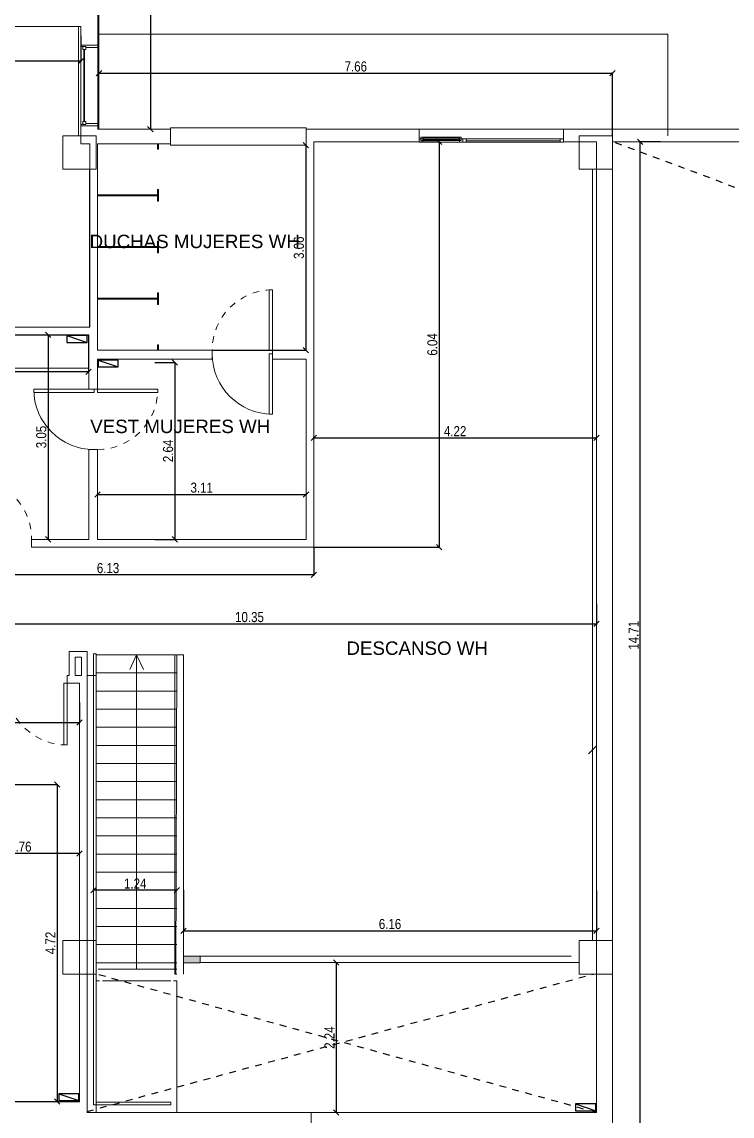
# Model space of a CAD drawing. Header units: millimetres. Extents: x 38 to 139, y 58 to 123.
# Drawn here: x 48.4 to 59, y 93.71 to 110.02 of the extents above; entities that cross this region are included whole.
import ezdxf

# ---------------------------------------------------------------- set-up
doc = ezdxf.new("R2010")
doc.units = ezdxf.units.MM
for name, pattern in [('Dash', [3.5, 2, -1.5]), ('Dash 1_16_', [0.003174, 0.001587, -0.001587]), ('Hidden', [7.14375, 4.7625, -2.38125])]:
    doc.linetypes.add(name, pattern=pattern)
for name, color, linetype, lineweight in [('A-----NPP', 7, 'Continuous', 9), ('A-AREALIM', 7, 'Continuous', 9), ('A-DOORSYM', 7, 'Continuous', 9), ('A-FLORCAM', 7, 'Continuous', 9), ('A-FLORHRM', 7, 'Continuous', 9), ('A-FLOROTM', 7, 'Continuous', 9), ('A-FLORSTM', 7, 'Continuous', 9), ('A-GLAZIDM', 7, 'Continuous', 9), ('A-ROOFOTM', 7, 'Continuous', 9), ('A-WALL', 7, 'Continuous', 9), ('DIMENSION', 1, 'Continuous', 25), ('S-----TEP', 7, 'Continuous', 9), ('S-COLSPRM', 7, 'Continuous', 9)]:
    doc.layers.add(name, color=color, linetype=linetype, lineweight=lineweight)
for name, color, linetype in [('estructura', 7, 'Continuous'), ('Lineas Proyecciones', 7, 'Hidden'), ('Plano Generales interior', 7, 'Continuous'), ('Sectores', 3, 'Continuous')]:
    doc.layers.add(name, color=color, linetype=linetype)
doc.styles.add('ARIALNARROW', font='ARIALN.TTF')
doc.styles.add('MtXpl_Arial_Unicode_', font='ARIALUNI.ttf')
doc.dimstyles.new('C', dxfattribs={"dimscale": 1.5, "dimtxt": 0.15, "dimasz": 0.08, "dimexe": 0.01, "dimexo": 0, "dimgap": 0.025, "dimtad": 1, "dimzin": 0, "dimdsep": 46, "dimtxsty": 'ARIALNARROW', "dimblk": 'OBLIQUE', "dimcen": 0, "dimclrd": 256, "dimclre": 256, "dimclrt": 256, "dimadec": 0, "dimazin": 0, "dimtfac": 1.666667, "dimtofl": 0, "dimtmove": 0, "dimatfit": 0, "dimldrblk": 'OBLIQUE', "dimfxl": 0.1, "dimtolj": 1, "dimtzin": 0, "dimarcsym": 0})

# ---------------------------------------------------------------- blocks, each defined once
blk = doc.blocks.new('_Oblique')
at = {"layer": 'estructura', "color": 0, "lineweight": -2}
blk.add_line((-0.5, -0.5), (0.5, 0.5), dxfattribs=at)
blk = doc.blocks.new('*D15')
at = {"layer": 'Defpoints', "color": 0}
for p in [(47.498232, 97.621452), (47.498232, 97.621452), (49.260737, 97.621452)]:
    blk.add_point(p, dxfattribs=at)
at = {"layer": 'DIMENSION', "lineweight": -2}
for p, q in [((47.498232, 97.621452), (47.498232, 97.611452)), ((49.260737, 97.621452), (47.498232, 97.621452)), ((49.260737, 97.621452), (49.260737, 97.611452))]:
    blk.add_line(p, q, dxfattribs=at)
at = {"layer": 'DIMENSION', "lineweight": -2, "xscale": 0.08, "yscale": 0.08, "zscale": 0.08, "rotation": 180}
blk.add_blockref('_Oblique', (47.498232, 97.621452), dxfattribs=at)
at = {"layer": 'DIMENSION', "lineweight": -2, "xscale": 0.08, "yscale": 0.08, "zscale": 0.08}
blk.add_blockref('_Oblique', (49.260737, 97.621452), dxfattribs=at)
at = {"layer": 'DIMENSION', "insert": (48.379484, 97.723029), "char_height": 0.15, "attachment_point": 5, "style": 'ARIALNARROW'}
blk.add_mtext('\\A1;1.76', dxfattribs=at)
blk = doc.blocks.new('*D21')
at = {"layer": 'Defpoints', "color": 0}
for p in [(48.023232, 98.650309), (48.629484, 93.926209), (48.929484, 93.926209)]:
    blk.add_point(p, dxfattribs=at)
at = {"layer": 'DIMENSION', "lineweight": -2}
for p, q in [((48.023232, 98.650309), (48.939484, 98.650309)), ((48.929484, 98.650309), (48.929484, 93.926209)), ((48.629484, 93.926209), (48.939484, 93.926209))]:
    blk.add_line(p, q, dxfattribs=at)
at = {"layer": 'DIMENSION', "lineweight": -2, "xscale": 0.08, "yscale": 0.08, "zscale": 0.08}
for p, rotation in [((48.929484, 98.650309), 90), ((48.929484, 93.926209), 270)]:
    blk.add_blockref('_Oblique', p, dxfattribs=dict(at, rotation=rotation))
at = {"layer": 'DIMENSION', "insert": (48.829184, 96.288259), "char_height": 0.15, "attachment_point": 5, "rotation": 90, "style": 'ARIALNARROW'}
blk.add_mtext('\\A1;4.72', dxfattribs=at)
blk = doc.blocks.new('*D22')
at = {"layer": 'Defpoints', "color": 0}
for p in [(44.223232, 99.972209), (49.260737, 99.875025), (49.260737, 99.575025)]:
    blk.add_point(p, dxfattribs=at)
at = {"layer": 'DIMENSION', "lineweight": -2}
for p, q in [((44.223232, 99.972209), (44.223232, 99.565025)), ((49.260737, 99.875025), (49.260737, 99.565025)), ((44.223232, 99.575025), (49.260737, 99.575025))]:
    blk.add_line(p, q, dxfattribs=at)
at = {"layer": 'DIMENSION', "lineweight": -2, "xscale": 0.08, "yscale": 0.08, "zscale": 0.08, "rotation": 180}
blk.add_blockref('_Oblique', (44.223232, 99.575025), dxfattribs=at)
at = {"layer": 'DIMENSION', "lineweight": -2, "xscale": 0.08, "yscale": 0.08, "zscale": 0.08}
blk.add_blockref('_Oblique', (49.260737, 99.575025), dxfattribs=at)
at = {"layer": 'DIMENSION', "insert": (46.741984, 99.676602), "char_height": 0.15, "attachment_point": 5, "style": 'ARIALNARROW'}
blk.add_mtext('\\A1;5.04', dxfattribs=at)
blk = doc.blocks.new('*D24')
at = {"layer": 'Defpoints', "color": 0}
for p in [(46.621294, 101.775459), (56.973382, 101.34494), (56.973382, 101.04494)]:
    blk.add_point(p, dxfattribs=at)
at = {"layer": 'DIMENSION', "lineweight": -2}
for p, q in [((46.621294, 101.775459), (46.621294, 101.03494)), ((56.973382, 101.34494), (56.973382, 101.03494)), ((46.621294, 101.04494), (56.973382, 101.04494))]:
    blk.add_line(p, q, dxfattribs=at)
at = {"layer": 'DIMENSION', "lineweight": -2, "xscale": 0.08, "yscale": 0.08, "zscale": 0.08, "rotation": 180}
blk.add_blockref('_Oblique', (46.621294, 101.04494), dxfattribs=at)
at = {"layer": 'DIMENSION', "lineweight": -2, "xscale": 0.08, "yscale": 0.08, "zscale": 0.08}
blk.add_blockref('_Oblique', (56.973382, 101.04494), dxfattribs=at)
at = {"layer": 'DIMENSION', "insert": (51.797338, 101.146517), "char_height": 0.15, "attachment_point": 5, "style": 'ARIALNARROW'}
blk.add_mtext('\\A1;10.35', dxfattribs=at)
blk = doc.blocks.new('*D25')
at = {"layer": 'Defpoints', "color": 0}
for p in [(52.755732, 102.191209), (46.621294, 101.775459), (46.621294, 101.775459)]:
    blk.add_point(p, dxfattribs=at)
at = {"layer": 'DIMENSION', "lineweight": -2}
for p, q in [((52.755732, 102.191209), (52.755732, 101.765459)), ((46.621294, 101.775459), (46.621294, 101.765459)), ((52.755732, 101.775459), (46.621294, 101.775459))]:
    blk.add_line(p, q, dxfattribs=at)
at = {"layer": 'DIMENSION', "lineweight": -2, "xscale": 0.08, "yscale": 0.08, "zscale": 0.08, "rotation": 180}
blk.add_blockref('_Oblique', (46.621294, 101.775459), dxfattribs=at)
at = {"layer": 'DIMENSION', "lineweight": -2, "xscale": 0.08, "yscale": 0.08, "zscale": 0.08}
blk.add_blockref('_Oblique', (52.755732, 101.775459), dxfattribs=at)
at = {"layer": 'DIMENSION', "insert": (49.688513, 101.877036), "char_height": 0.15, "attachment_point": 5, "style": 'ARIALNARROW'}
blk.add_mtext('\\A1;6.13', dxfattribs=at)
blk = doc.blocks.new('*D26')
at = {"layer": 'Defpoints', "color": 0}
for p in [(54.327263, 108.233709), (52.755732, 102.191209), (54.627263, 102.191209)]:
    blk.add_point(p, dxfattribs=at)
at = {"layer": 'DIMENSION', "lineweight": -2}
for p, q in [((54.327263, 108.233709), (54.637263, 108.233709)), ((54.627263, 108.233709), (54.627263, 102.191209)), ((52.755732, 102.191209), (54.637263, 102.191209))]:
    blk.add_line(p, q, dxfattribs=at)
at = {"layer": 'DIMENSION', "lineweight": -2, "xscale": 0.08, "yscale": 0.08, "zscale": 0.08}
for p, rotation in [((54.627263, 108.233709), 90), ((54.627263, 102.191209), 270)]:
    blk.add_blockref('_Oblique', p, dxfattribs=dict(at, rotation=rotation))
at = {"layer": 'DIMENSION', "insert": (54.525687, 105.212459), "char_height": 0.15, "attachment_point": 5, "rotation": 90, "style": 'ARIALNARROW'}
blk.add_mtext('\\A1;6.04', dxfattribs=at)
blk = doc.blocks.new('*D27')
at = {"layer": 'Defpoints', "color": 0}
for p in [(57.626211, 108.232328), (57.926211, 108.232328), (57.213382, 93.518709)]:
    blk.add_point(p, dxfattribs=at)
at = {"layer": 'DIMENSION', "lineweight": -2}
for p, q in [((57.926211, 108.232328), (57.616211, 108.232328)), ((57.626211, 93.518709), (57.626211, 108.232328)), ((57.213382, 93.518709), (57.636211, 93.518709))]:
    blk.add_line(p, q, dxfattribs=at)
at = {"layer": 'DIMENSION', "lineweight": -2, "xscale": 0.08, "yscale": 0.08, "zscale": 0.08}
for p, rotation in [((57.626211, 108.232328), 90), ((57.626211, 93.518709), 270)]:
    blk.add_blockref('_Oblique', p, dxfattribs=dict(at, rotation=rotation))
at = {"layer": 'DIMENSION', "insert": (57.525911, 100.875518), "char_height": 0.15, "attachment_point": 5, "rotation": 90, "style": 'ARIALNARROW'}
blk.add_mtext('\\A1;14.71', dxfattribs=at)
blk = doc.blocks.new('*D28')
at = {"layer": 'Defpoints', "color": 0}
for p in [(53.091541, 95.995), (53.091541, 93.758709), (53.091541, 93.758709)]:
    blk.add_point(p, dxfattribs=at)
at = {"layer": 'DIMENSION', "lineweight": -2}
for p, q in [((53.091541, 95.995), (53.101541, 95.995)), ((53.091541, 95.995), (53.091541, 93.758709)), ((53.091541, 93.758709), (53.101541, 93.758709))]:
    blk.add_line(p, q, dxfattribs=at)
at = {"layer": 'DIMENSION', "lineweight": -2, "xscale": 0.08, "yscale": 0.08, "zscale": 0.08}
for p, rotation in [((53.091541, 95.995), 90), ((53.091541, 93.758709), 270)]:
    blk.add_blockref('_Oblique', p, dxfattribs=dict(at, rotation=rotation))
at = {"layer": 'DIMENSION', "insert": (52.991241, 94.876854), "char_height": 0.15, "attachment_point": 5, "rotation": 90, "style": 'ARIALNARROW'}
blk.add_mtext('\\A1;2.24', dxfattribs=at)
blk = doc.blocks.new('*D29')
at = {"layer": 'Defpoints', "color": 0}
for p in [(50.813287, 97.073709), (56.973382, 97.067823), (56.973382, 96.467823)]:
    blk.add_point(p, dxfattribs=at)
at = {"layer": 'DIMENSION', "lineweight": -2}
for p, q in [((50.813287, 97.073709), (50.813287, 96.457823)), ((56.973382, 97.067823), (56.973382, 96.457823)), ((50.813287, 96.467823), (56.973382, 96.467823))]:
    blk.add_line(p, q, dxfattribs=at)
at = {"layer": 'DIMENSION', "lineweight": -2, "xscale": 0.08, "yscale": 0.08, "zscale": 0.08, "rotation": 180}
blk.add_blockref('_Oblique', (50.813287, 96.467823), dxfattribs=at)
at = {"layer": 'DIMENSION', "lineweight": -2, "xscale": 0.08, "yscale": 0.08, "zscale": 0.08}
blk.add_blockref('_Oblique', (56.973382, 96.467823), dxfattribs=at)
at = {"layer": 'DIMENSION', "insert": (53.893334, 96.569399), "char_height": 0.15, "attachment_point": 5, "style": 'ARIALNARROW'}
blk.add_mtext('\\A1;6.16', dxfattribs=at)
blk = doc.blocks.new('*D30')
at = {"layer": 'Defpoints', "color": 0}
for p in [(49.473287, 97.073709), (49.473287, 97.073709), (50.713287, 97.073709)]:
    blk.add_point(p, dxfattribs=at)
at = {"layer": 'DIMENSION', "lineweight": -2}
for p, q in [((49.473287, 97.073709), (49.473287, 97.083709)), ((50.713287, 97.073709), (50.713287, 97.083709)), ((50.713287, 97.073709), (49.473287, 97.073709))]:
    blk.add_line(p, q, dxfattribs=at)
at = {"layer": 'DIMENSION', "lineweight": -2, "xscale": 0.08, "yscale": 0.08, "zscale": 0.08, "rotation": 180}
blk.add_blockref('_Oblique', (49.473287, 97.073709), dxfattribs=at)
at = {"layer": 'DIMENSION', "lineweight": -2, "xscale": 0.08, "yscale": 0.08, "zscale": 0.08}
blk.add_blockref('_Oblique', (50.713287, 97.073709), dxfattribs=at)
at = {"layer": 'DIMENSION', "insert": (50.093287, 97.174009), "char_height": 0.15, "attachment_point": 5, "style": 'ARIALNARROW'}
blk.add_mtext('\\A1;1.24', dxfattribs=at)
blk = doc.blocks.new('*D31')
at = {"layer": 'Defpoints', "color": 0}
for p in [(52.755732, 103.818984), (56.973382, 103.818984), (56.973382, 103.818984)]:
    blk.add_point(p, dxfattribs=at)
at = {"layer": 'DIMENSION', "lineweight": -2}
for p, q in [((52.755732, 103.818984), (52.755732, 103.828984)), ((52.755732, 103.818984), (56.973382, 103.818984)), ((56.973382, 103.818984), (56.973382, 103.828984))]:
    blk.add_line(p, q, dxfattribs=at)
at = {"layer": 'DIMENSION', "lineweight": -2, "xscale": 0.08, "yscale": 0.08, "zscale": 0.08, "rotation": 180}
blk.add_blockref('_Oblique', (52.755732, 103.818984), dxfattribs=at)
at = {"layer": 'DIMENSION', "lineweight": -2, "xscale": 0.08, "yscale": 0.08, "zscale": 0.08}
blk.add_blockref('_Oblique', (56.973382, 103.818984), dxfattribs=at)
at = {"layer": 'DIMENSION', "insert": (54.864557, 103.919284), "char_height": 0.15, "attachment_point": 5, "style": 'ARIALNARROW'}
blk.add_mtext('\\A1;4.22', dxfattribs=at)
blk = doc.blocks.new('*D32')
at = {"layer": 'Defpoints', "color": 0}
for p in [(49.530787, 102.974477), (52.640732, 102.974477), (52.640732, 102.974477)]:
    blk.add_point(p, dxfattribs=at)
at = {"layer": 'DIMENSION', "lineweight": -2}
for p, q in [((49.530787, 102.974477), (49.530787, 102.984477)), ((49.530787, 102.974477), (52.640732, 102.974477)), ((52.640732, 102.974477), (52.640732, 102.984477))]:
    blk.add_line(p, q, dxfattribs=at)
at = {"layer": 'DIMENSION', "lineweight": -2, "xscale": 0.08, "yscale": 0.08, "zscale": 0.08, "rotation": 180}
blk.add_blockref('_Oblique', (49.530787, 102.974477), dxfattribs=at)
at = {"layer": 'DIMENSION', "lineweight": -2, "xscale": 0.08, "yscale": 0.08, "zscale": 0.08}
blk.add_blockref('_Oblique', (52.640732, 102.974477), dxfattribs=at)
at = {"layer": 'DIMENSION', "insert": (51.085759, 103.076054), "char_height": 0.15, "attachment_point": 5, "style": 'ARIALNARROW'}
blk.add_mtext('\\A1;3.11', dxfattribs=at)
blk = doc.blocks.new('*D33')
at = {"layer": 'Defpoints', "color": 0}
for p in [(50.385759, 104.942329), (50.385759, 102.306209), (50.685759, 102.306209)]:
    blk.add_point(p, dxfattribs=at)
at = {"layer": 'DIMENSION', "lineweight": -2}
for p, q in [((50.385759, 104.942329), (50.695759, 104.942329)), ((50.685759, 104.942329), (50.685759, 102.306209)), ((50.385759, 102.306209), (50.695759, 102.306209))]:
    blk.add_line(p, q, dxfattribs=at)
at = {"layer": 'DIMENSION', "lineweight": -2, "xscale": 0.08, "yscale": 0.08, "zscale": 0.08}
for p, rotation in [((50.685759, 104.942329), 90), ((50.685759, 102.306209), 270)]:
    blk.add_blockref('_Oblique', p, dxfattribs=dict(at, rotation=rotation))
at = {"layer": 'DIMENSION', "insert": (50.584183, 103.624269), "char_height": 0.15, "attachment_point": 5, "rotation": 90, "style": 'ARIALNARROW'}
blk.add_mtext('\\A1;2.64', dxfattribs=at)
blk = doc.blocks.new('*D34')
at = {"layer": 'Defpoints', "color": 0}
for p in [(42.750894, 105.104703), (49.395787, 105.104703), (42.750894, 104.804703)]:
    blk.add_point(p, dxfattribs=at)
at = {"layer": 'DIMENSION', "lineweight": -2}
for p, q in [((42.750894, 105.104703), (42.750894, 104.794703)), ((49.395787, 105.104703), (49.395787, 104.794703)), ((49.395787, 104.804703), (42.750894, 104.804703))]:
    blk.add_line(p, q, dxfattribs=at)
at = {"layer": 'DIMENSION', "lineweight": -2, "xscale": 0.08, "yscale": 0.08, "zscale": 0.08, "rotation": 180}
blk.add_blockref('_Oblique', (42.750894, 104.804703), dxfattribs=at)
at = {"layer": 'DIMENSION', "lineweight": -2, "xscale": 0.08, "yscale": 0.08, "zscale": 0.08}
blk.add_blockref('_Oblique', (49.395787, 104.804703), dxfattribs=at)
at = {"layer": 'DIMENSION', "insert": (46.07334, 104.906279), "char_height": 0.15, "attachment_point": 5, "style": 'ARIALNARROW'}
blk.add_mtext('\\A1;6.64', dxfattribs=at)
blk = doc.blocks.new('*D35')
at = {"layer": 'Defpoints', "color": 0}
for p in [(48.794699, 105.357203), (48.794699, 102.306209), (48.794699, 102.306209)]:
    blk.add_point(p, dxfattribs=at)
at = {"layer": 'DIMENSION', "lineweight": -2}
for p, q in [((48.794699, 105.357203), (48.804699, 105.357203)), ((48.794699, 105.357203), (48.794699, 102.306209)), ((48.794699, 102.306209), (48.804699, 102.306209))]:
    blk.add_line(p, q, dxfattribs=at)
at = {"layer": 'DIMENSION', "lineweight": -2, "xscale": 0.08, "yscale": 0.08, "zscale": 0.08}
for p, rotation in [((48.794699, 105.357203), 90), ((48.794699, 102.306209), 270)]:
    blk.add_blockref('_Oblique', p, dxfattribs=dict(at, rotation=rotation))
at = {"layer": 'DIMENSION', "insert": (48.693122, 103.831706), "char_height": 0.15, "attachment_point": 5, "rotation": 90, "style": 'ARIALNARROW'}
blk.add_mtext('\\A1;3.05', dxfattribs=at)
blk = doc.blocks.new('*D36')
at = {"layer": 'Defpoints', "color": 0}
for p in [(52.636692, 108.183709), (51.237312, 105.124703), (52.636692, 105.124703)]:
    blk.add_point(p, dxfattribs=at)
at = {"layer": 'DIMENSION', "lineweight": -2}
for p, q in [((52.636692, 108.183709), (52.626692, 108.183709)), ((52.636692, 108.183709), (52.636692, 105.124703)), ((51.237312, 105.124703), (52.646692, 105.124703))]:
    blk.add_line(p, q, dxfattribs=at)
at = {"layer": 'DIMENSION', "lineweight": -2, "xscale": 0.08, "yscale": 0.08, "zscale": 0.08}
for p, rotation in [((52.636692, 108.183709), 90), ((52.636692, 105.124703), 270)]:
    blk.add_blockref('_Oblique', p, dxfattribs=dict(at, rotation=rotation))
at = {"layer": 'DIMENSION', "insert": (52.535115, 106.654206), "char_height": 0.15, "attachment_point": 5, "rotation": 90, "style": 'ARIALNARROW'}
blk.add_mtext('\\A1;3.06', dxfattribs=at)
blk = doc.blocks.new('*D40')
at = {"layer": 'Defpoints', "color": 0}
for p in [(49.283287, 109.81265), (39.788379, 109.73765), (39.788379, 109.43765)]:
    blk.add_point(p, dxfattribs=at)
at = {"layer": 'DIMENSION', "lineweight": -2}
for p, q in [((49.283287, 109.81265), (49.283287, 109.42765)), ((39.788379, 109.73765), (39.788379, 109.42765)), ((49.283287, 109.43765), (39.788379, 109.43765))]:
    blk.add_line(p, q, dxfattribs=at)
at = {"layer": 'DIMENSION', "lineweight": -2, "xscale": 0.08, "yscale": 0.08, "zscale": 0.08, "rotation": 180}
blk.add_blockref('_Oblique', (39.788379, 109.43765), dxfattribs=at)
at = {"layer": 'DIMENSION', "lineweight": -2, "xscale": 0.08, "yscale": 0.08, "zscale": 0.08}
blk.add_blockref('_Oblique', (49.283287, 109.43765), dxfattribs=at)
at = {"layer": 'DIMENSION', "insert": (44.535833, 109.539226), "char_height": 0.15, "attachment_point": 5, "style": 'ARIALNARROW'}
blk.add_mtext('\\A1;9.49', dxfattribs=at)
blk = doc.blocks.new('*D51')
at = {"layer": 'Defpoints', "color": 0}
for p in [(49.660292, 122.868709), (50.319009, 108.423709), (50.319009, 108.423709)]:
    blk.add_point(p, dxfattribs=at)
at = {"layer": 'DIMENSION', "lineweight": -2}
for p, q in [((49.660292, 122.868709), (50.329009, 122.868709)), ((50.319009, 122.868709), (50.319009, 108.423709)), ((50.319009, 108.423709), (50.329009, 108.423709))]:
    blk.add_line(p, q, dxfattribs=at)
at = {"layer": 'DIMENSION', "lineweight": -2, "xscale": 0.08, "yscale": 0.08, "zscale": 0.08}
for p, rotation in [((50.319009, 122.868709), 90), ((50.319009, 108.423709), 270)]:
    blk.add_blockref('_Oblique', p, dxfattribs=dict(at, rotation=rotation))
at = {"layer": 'DIMENSION', "insert": (50.218709, 115.646209), "char_height": 0.15, "attachment_point": 5, "rotation": 90, "style": 'ARIALNARROW'}
blk.add_mtext('\\A1;14.44', dxfattribs=at)
blk = doc.blocks.new('*D52')
at = {"layer": 'Defpoints', "color": 0}
for p in [(49.553287, 109.254738), (57.213382, 109.254738), (57.213382, 108.323709)]:
    blk.add_point(p, dxfattribs=at)
at = {"layer": 'DIMENSION', "lineweight": -2}
for p, q in [((49.553287, 109.254738), (49.553287, 109.244738)), ((49.553287, 109.254738), (57.213382, 109.254738)), ((57.213382, 108.323709), (57.213382, 109.264738))]:
    blk.add_line(p, q, dxfattribs=at)
at = {"layer": 'DIMENSION', "lineweight": -2, "xscale": 0.08, "yscale": 0.08, "zscale": 0.08, "rotation": 180}
blk.add_blockref('_Oblique', (49.553287, 109.254738), dxfattribs=at)
at = {"layer": 'DIMENSION', "lineweight": -2, "xscale": 0.08, "yscale": 0.08, "zscale": 0.08}
blk.add_blockref('_Oblique', (57.213382, 109.254738), dxfattribs=at)
at = {"layer": 'DIMENSION', "insert": (53.383334, 109.356314), "char_height": 0.15, "attachment_point": 5, "style": 'ARIALNARROW'}
blk.add_mtext('\\A1;7.66', dxfattribs=at)

msp = doc.modelspace()

# ---------------------------------------------------------------- hatches: boundary and pattern name
msp.add_hatch(color=252).paths.add_polyline_path([(51.063287, 96.067391), (51.063287, 96.092391), (50.813287, 96.092391), (50.813287, 95.992391), (51.063287, 95.992391)])

# ---------------------------------------------------------------- linework, layer by layer
at = {"layer": 'A-----NPP', "color": 252, "linetype": 'Continuous'}
msp.add_line((58.038482, 109.838709), (49.538482, 109.838709), dxfattribs=at)
at = {"layer": 'A-----NPP', "color": 252, "linetype": 'Hidden'}
msp.add_line((58.038482, 108.323709), (58.038482, 109.838709), dxfattribs=at)
at = {"layer": 'A-----NPP', "color": 252}
for q in [(50.011859, 100.366195), (50.113287, 95.898709), (50.214715, 100.366195)]:
    msp.add_line((50.113287, 100.583709), q, dxfattribs=at)
at = {"layer": 'A-AREALIM', "color": 252}
msp.add_line((50.713287, 95.898709), (49.538794, 95.898709), dxfattribs=at)
at = {"layer": 'A-DOORSYM', "color": 252}
for p, q in [((52.089732, 105.124703), (52.089732, 106.024703)), ((52.140732, 106.024703), (52.089732, 106.024703)), ((52.140732, 105.124703), (52.140732, 106.024703)), ((52.140732, 105.124703), (52.089732, 105.124703)), ((49.530787, 104.544703), (50.430787, 104.544703)), ((49.530787, 104.544703), (49.530787, 104.493703)), ((49.530787, 104.493703), (50.430787, 104.493703)), ((50.430787, 104.544703), (50.430787, 104.493703)), ((49.030732, 100.159709), (49.030732, 99.239709)), ((49.080732, 100.159709), (49.030732, 100.159709)), ((49.080732, 99.239709), (49.080732, 100.159709)), ((49.030732, 99.239709), (49.080732, 99.239709))]:
    msp.add_line(p, q, dxfattribs=at)
at = {"layer": 'A-DOORSYM', "color": 252, "linetype": 'Dash'}
for p, q in [((52.089732, 105.073703), (52.089732, 104.173703)), ((52.140732, 105.073703), (52.089732, 105.073703)), ((52.140732, 105.073703), (52.140732, 104.173703)), ((48.579787, 104.544703), (48.579787, 104.493703)), ((49.479787, 104.544703), (48.579787, 104.544703)), ((49.479787, 104.493703), (48.579787, 104.493703)), ((49.479787, 104.544703), (49.479787, 104.493703)), ((52.140732, 104.173703), (52.089732, 104.173703))]:
    msp.add_line(p, q, dxfattribs=at)
at = {"layer": 'A-DOORSYM', "color": 252, "linetype": 'Dash 1_16_'}
for centre, radius, start, end in [((52.140732, 105.124703), 0.9, 90, 180), ((49.530787, 104.544703), 0.9, 270, 0), ((47.627494, 102.306209), 0.921358, 356.889159, 86.889159), ((49.080732, 100.159709), 0.921358, 176.889159, 266.889159)]:
    msp.add_arc(centre, radius, start, end, dxfattribs=at)
at = {"layer": 'A-DOORSYM', "color": 252, "linetype": 'Dash'}
for centre in [(52.140732, 105.073703), (49.479787, 104.544703)]:
    msp.add_arc(centre, 0.9, 180, 270, dxfattribs=at)
at = {"layer": 'A-FLORCAM', "color": 252}
for p, q in [((49.395787, 105.352203), (42.750894, 105.352203)), ((42.750894, 105.352203), (49.395787, 105.352203)), ((49.395787, 104.857203), (49.395787, 105.352203)), ((49.395787, 105.352203), (49.395787, 104.857203)), ((42.745894, 104.857203), (49.400787, 104.857203)), ((49.395787, 104.857203), (49.400787, 104.857203))]:
    msp.add_line(p, q, dxfattribs=at)
at = {"layer": 'A-FLORHRM', "color": 252}
for p, q in [((49.473287, 100.599055), (49.513287, 100.599055)), ((49.473287, 95.469055), (49.473287, 100.599055)), ((49.513287, 95.469055), (49.513287, 100.599055)), ((50.683287, 95.823709), (50.683287, 100.583709)), ((50.713287, 95.823709), (50.683287, 95.823709)), ((49.473287, 93.873916), (49.473287, 95.469055)), ((49.513287, 93.913916), (49.513287, 95.469055)), ((50.623287, 93.873916), (49.473287, 93.873916)), ((50.623287, 93.913916), (49.513287, 93.913916)), ((50.623287, 93.913916), (50.623287, 93.873916))]:
    msp.add_line(p, q, dxfattribs=at)
at = {"layer": 'A-FLOROTM', "color": 252}
for p, q in [((49.248287, 108.323709), (49.248287, 109.95159)), ((49.413287, 107.823709), (49.413287, 105.472203)), ((49.513287, 100.274709), (49.513287, 100.583709)), ((49.513287, 100.583709), (49.563287, 100.583709)), ((49.513287, 100.583709), (50.683287, 100.583709)), ((50.663287, 100.583709), (50.713287, 100.583709)), ((49.375737, 100.274709), (49.513287, 100.274709)), ((47.998232, 93.926209), (49.260737, 93.926209))]:
    msp.add_line(p, q, dxfattribs=at)
at = {"layer": 'A-FLORSTM', "color": 252}
for p, q in [((50.683287, 100.583709), (49.513287, 100.583709)), ((49.563287, 100.583709), (49.513287, 100.583709)), ((49.513287, 100.313709), (49.513287, 100.583709)), ((50.713287, 100.583709), (50.663287, 100.583709)), ((50.683287, 100.313709), (49.513287, 100.313709)), ((49.563287, 100.313709), (49.513287, 100.313709)), ((49.513287, 96.323709), (49.513287, 100.274709)), ((50.713287, 100.313709), (50.663287, 100.313709)), ((50.683287, 100.043709), (49.513287, 100.043709)), ((49.563287, 100.043709), (49.513287, 100.043709)), ((50.713287, 100.043709), (50.663287, 100.043709)), ((50.683287, 99.773709), (49.513287, 99.773709)), ((49.563287, 99.773709), (49.513287, 99.773709)), ((50.713287, 99.773709), (50.663287, 99.773709)), ((50.683287, 99.503709), (49.513287, 99.503709)), ((49.563287, 99.503709), (49.513287, 99.503709)), ((50.713287, 99.503709), (50.663287, 99.503709)), ((50.683287, 99.233709), (49.513287, 99.233709)), ((49.563287, 99.233709), (49.513287, 99.233709)), ((50.713287, 99.233709), (50.663287, 99.233709)), ((50.683287, 98.963709), (49.513287, 98.963709)), ((49.563287, 98.963709), (49.513287, 98.963709)), ((50.713287, 98.963709), (50.663287, 98.963709)), ((50.683287, 98.693709), (49.513287, 98.693709)), ((49.563287, 98.693709), (49.513287, 98.693709)), ((50.713287, 98.693709), (50.663287, 98.693709)), ((50.683287, 98.423709), (49.513287, 98.423709)), ((49.563287, 98.423709), (49.513287, 98.423709)), ((50.713287, 98.423709), (50.663287, 98.423709)), ((50.683287, 98.153709), (49.513287, 98.153709)), ((49.563287, 98.153709), (49.513287, 98.153709)), ((50.713287, 98.153709), (50.663287, 98.153709)), ((50.683287, 97.883709), (49.513287, 97.883709)), ((49.563287, 97.883709), (49.513287, 97.883709)), ((50.713287, 97.883709), (50.663287, 97.883709)), ((50.683287, 97.613709), (49.513287, 97.613709)), ((49.563287, 97.613709), (49.513287, 97.613709)), ((50.713287, 97.613709), (50.663287, 97.613709)), ((50.683287, 97.343709), (49.513287, 97.343709)), ((49.563287, 97.343709), (49.513287, 97.343709)), ((50.713287, 97.343709), (50.663287, 97.343709)), ((50.683287, 97.073709), (49.513287, 97.073709)), ((49.563287, 97.073709), (49.513287, 97.073709)), ((50.713287, 97.073709), (50.663287, 97.073709)), ((50.683287, 96.803709), (49.513287, 96.803709)), ((49.563287, 96.803709), (49.513287, 96.803709)), ((50.713287, 96.803709), (50.663287, 96.803709)), ((50.683287, 96.533709), (49.513287, 96.533709)), ((49.563287, 96.533709), (49.513287, 96.533709)), ((50.713287, 96.533709), (50.663287, 96.533709)), ((50.683287, 96.263709), (49.513287, 96.263709)), ((49.563287, 96.263709), (49.513287, 96.263709)), ((50.713287, 96.263709), (50.663287, 96.263709)), ((50.683287, 95.993709), (49.513287, 95.993709)), ((49.563287, 95.993709), (49.513287, 95.993709)), ((50.713287, 95.993709), (50.663287, 95.993709)), ((49.513287, 95.453709), (49.513287, 95.823709)), ((49.563287, 95.723709), (49.513287, 95.723709)), ((50.623287, 95.723709), (49.603287, 95.723709)), ((50.713287, 95.723709), (50.663287, 95.723709)), ((50.713287, 93.89857), (50.713287, 95.723709)), ((49.513287, 93.758709), (49.513287, 95.453709)), ((50.713287, 93.758709), (50.713287, 93.89857))]:
    msp.add_line(p, q, dxfattribs=at)
at = {"layer": 'A-GLAZIDM', "color": 252}
for p, q in [((49.283287, 109.672587), (49.283287, 109.654709)), ((49.283287, 109.654709), (49.357287, 109.654709)), ((49.313287, 109.654709), (49.313287, 109.610709)), ((49.357287, 109.610709), (49.357287, 109.654709)), ((49.357287, 109.641709), (49.538287, 109.641709)), ((49.538287, 109.673709), (49.538287, 109.641709)), ((49.313287, 109.610709), (49.357287, 109.610709)), ((49.335287, 108.536709), (49.335287, 109.610709)), ((49.313287, 108.536709), (49.357287, 108.536709)), ((49.313287, 108.492709), (49.313287, 108.536709)), ((49.357287, 108.492709), (49.357287, 108.536709)), ((49.357287, 108.505709), (49.538287, 108.505709)), ((49.538287, 108.473709), (49.538287, 108.505709)), ((49.283287, 108.492709), (49.357287, 108.492709)), ((49.283287, 108.473709), (49.283287, 108.492709)), ((50.620732, 108.443709), (52.640732, 108.443709)), ((50.620732, 108.183709), (50.620732, 108.443709)), ((52.640732, 108.443709), (52.640732, 108.183709)), ((52.640732, 108.183709), (50.620732, 108.183709)), ((54.930412, 108.228709), (54.380412, 108.228709)), ((54.385412, 108.303709), (54.925412, 108.303709)), ((54.925412, 108.253709), (54.385412, 108.253709)), ((55.030412, 108.278709), (56.430412, 108.278709))]:
    msp.add_line(p, q, dxfattribs=at)
at = {"layer": 'A-GLAZIDM', "color": 252, "linetype": 'Dash'}
for p, q in [((49.329287, 109.423709), (49.329287, 109.610709)), ((49.329287, 109.423709), (49.329287, 108.536709)), ((54.355412, 108.303709), (54.955412, 108.303709)), ((54.50024, 108.303709), (54.385412, 108.303709))]:
    msp.add_line(p, q, dxfattribs=at)
at = {"layer": 'A-GLAZIDM', "color": 252, "lineweight": 18}
for p, q in [((54.380412, 108.278709), (54.330412, 108.278709)), ((54.330412, 108.278709), (54.330412, 108.228709)), ((54.330412, 108.228709), (54.380412, 108.228709)), ((54.385412, 108.303709), (54.355412, 108.303709)), ((54.355412, 108.303709), (54.355412, 108.253709)), ((54.355412, 108.253709), (54.385412, 108.253709)), ((54.930412, 108.288709), (54.380412, 108.288709)), ((54.380412, 108.288709), (54.380412, 108.268709)), ((54.380412, 108.228709), (54.380412, 108.278709)), ((54.380412, 108.268709), (54.930412, 108.268709)), ((54.385412, 108.253709), (54.385412, 108.303709)), ((54.955412, 108.303709), (54.925412, 108.303709)), ((54.925412, 108.303709), (54.925412, 108.253709)), ((54.925412, 108.253709), (54.955412, 108.253709)), ((54.930412, 108.268709), (54.930412, 108.288709)), ((54.980412, 108.278709), (54.930412, 108.278709)), ((54.930412, 108.278709), (54.930412, 108.228709)), ((54.930412, 108.228709), (54.980412, 108.228709)), ((54.955412, 108.253709), (54.955412, 108.303709)), ((55.030412, 108.278709), (54.980412, 108.278709)), ((54.980412, 108.278709), (54.980412, 108.228709)), ((54.980412, 108.228709), (54.980412, 108.278709)), ((54.980412, 108.228709), (55.030412, 108.228709)), ((55.030412, 108.228709), (55.030412, 108.278709)), ((56.430412, 108.248709), (55.030412, 108.248709)), ((55.030412, 108.248709), (55.030412, 108.228709)), ((55.030412, 108.228709), (56.430412, 108.228709)), ((56.480412, 108.278709), (56.430412, 108.278709)), ((56.430412, 108.278709), (56.430412, 108.228709)), ((56.430412, 108.228709), (56.430412, 108.248709)), ((56.430412, 108.228709), (56.480412, 108.228709)), ((56.480412, 108.228709), (56.480412, 108.278709))]:
    msp.add_line(p, q, dxfattribs=at)
at = {"layer": 'A-ROOFOTM', "color": 252}
msp.add_line((49.553287, 108.423709), (49.553287, 111.490048), dxfattribs=at)
at = {"layer": 'A-WALL', "color": 252, "lineweight": 18}
for p, q in [((49.538287, 109.673709), (49.538287, 111.499709)), ((45.668506, 109.95159), (49.283287, 109.95159)), ((49.283287, 109.95159), (49.283287, 109.673709)), ((49.283287, 109.673709), (49.538287, 109.673709)), ((49.283287, 108.473709), (49.283287, 108.203709)), ((49.538287, 108.473709), (49.283287, 108.473709)), ((49.538287, 108.423709), (49.538287, 108.473709)), ((50.620732, 108.423709), (49.538287, 108.423709)), ((54.330412, 108.423709), (52.640732, 108.423709)), ((54.330412, 108.233709), (54.330412, 108.423709)), ((61.713382, 108.423709), (56.480412, 108.423709)), ((56.480412, 108.423709), (56.480412, 108.233709)), ((49.283287, 108.203709), (49.415787, 108.203709)), ((49.415787, 108.203709), (49.415787, 105.472203)), ((49.530787, 108.203709), (50.620732, 108.203709)), ((49.530787, 107.440458), (49.530787, 108.203709)), ((50.425633, 108.203709), (50.425633, 108.121458)), ((50.438633, 108.121458), (50.438633, 108.203709)), ((52.640732, 108.183709), (52.640732, 105.124703)), ((52.755732, 102.191209), (52.755732, 108.233709)), ((52.755732, 108.233709), (54.330412, 108.233709)), ((56.480412, 108.233709), (56.973382, 108.233238)), ((56.973382, 108.233238), (56.973382, 96.323709)), ((57.213382, 108.233009), (61.713382, 108.228709)), ((57.213382, 96.323709), (57.213382, 108.233009)), ((50.425633, 108.121458), (50.438633, 108.121458)), ((50.438633, 107.521458), (50.425633, 107.521458)), ((50.425633, 107.521458), (50.425633, 107.440458)), ((50.438633, 107.346458), (50.438633, 107.521458)), ((49.530787, 106.670706), (49.530787, 107.427458)), ((50.425633, 107.427458), (50.425633, 107.346458)), ((50.425633, 107.346458), (50.438633, 107.346458)), ((50.438633, 106.751706), (50.425633, 106.751706)), ((50.425633, 106.751706), (50.425633, 106.670706)), ((50.438633, 106.576706), (50.438633, 106.751706)), ((49.530787, 105.900954), (49.530787, 106.657706)), ((50.425633, 106.657706), (50.425633, 106.576706)), ((50.425633, 106.576706), (50.438633, 106.576706)), ((49.530787, 105.124703), (49.530787, 105.887954)), ((50.438633, 105.981954), (50.425633, 105.981954)), ((50.425633, 105.981954), (50.425633, 105.900954)), ((50.425633, 105.887954), (50.425633, 105.806954)), ((50.438633, 105.806954), (50.438633, 105.981954)), ((50.425633, 105.806954), (50.438633, 105.806954)), ((49.415787, 105.472203), (42.630894, 105.472203)), ((42.745894, 105.357203), (49.400787, 105.357203)), ((49.400787, 105.357203), (49.400787, 104.544703)), ((51.240732, 105.124703), (49.530787, 105.124703)), ((50.438633, 105.206954), (50.425633, 105.206954)), ((50.425633, 105.206954), (50.425633, 105.124703)), ((50.438633, 105.124703), (50.438633, 105.206954)), ((51.240732, 104.994703), (51.240732, 105.124703)), ((52.640732, 105.124703), (52.140732, 105.124703)), ((52.140732, 105.124703), (52.140732, 104.994703)), ((49.530787, 104.544703), (49.530787, 104.994703)), ((49.530787, 104.994703), (51.240732, 104.994703)), ((52.140732, 104.994703), (52.640732, 104.994703)), ((52.640732, 104.994703), (52.640732, 102.306209)), ((49.400787, 104.544703), (49.530787, 104.544703)), ((49.400787, 103.644703), (49.400787, 102.306209)), ((49.530787, 103.644703), (49.400787, 103.644703)), ((49.530787, 102.306209), (49.530787, 103.644703)), ((49.400787, 102.306209), (48.547494, 102.306209)), ((48.547494, 102.306209), (48.547494, 102.191209)), ((52.640732, 102.306209), (49.530787, 102.306209)), ((48.547494, 102.191209), (52.755732, 102.191209)), ((49.375737, 100.633709), (49.110732, 100.633709)), ((49.110732, 100.633709), (49.110732, 100.274709)), ((49.195732, 100.548709), (49.290737, 100.548709)), ((49.195732, 100.274709), (49.195732, 100.548709)), ((49.290737, 100.548709), (49.290737, 100.274709)), ((49.375737, 93.758709), (49.375737, 100.633709)), ((49.110732, 100.274709), (49.080732, 100.274709)), ((49.080732, 100.274709), (49.080732, 100.159709)), ((49.290737, 100.274709), (49.195732, 100.274709)), ((49.080732, 100.159709), (49.260737, 100.159709)), ((49.260737, 100.159709), (49.260737, 93.921209)), ((56.973382, 96.323709), (56.973382, 93.758709)), ((57.213382, 93.743709), (57.213382, 96.323709)), ((50.945109, 96.092391), (56.595204, 96.092391)), ((51.056784, 95.995), (56.706879, 95.995)), ((49.260737, 93.921209), (47.498232, 93.921209)), ((50.906014, 93.758709), (49.370737, 93.758709)), ((51.221014, 93.758709), (50.906014, 93.758709)), ((51.221014, 93.758709), (50.963514, 93.758709)), ((51.145309, 93.758709), (52.659614, 93.758709)), ((56.973382, 93.758709), (52.659614, 93.758709)), ((52.717114, 93.758709), (52.717114, 93.518709)), ((57.213382, 93.518709), (57.213382, 93.802462))]:
    msp.add_line(p, q, dxfattribs=at)
at = {"layer": 'A-WALL', "color": 252}
for p, q in [((49.283287, 108.473709), (49.283287, 109.673709)), ((49.538287, 109.673709), (49.538287, 108.473709)), ((54.330412, 108.423709), (56.480412, 108.423709)), ((49.530787, 107.440458), (50.425633, 107.440458)), ((49.530787, 107.440458), (49.530787, 107.427458)), ((50.425633, 107.427458), (49.530787, 107.427458)), ((50.425633, 107.427458), (50.425633, 107.440458)), ((49.530787, 106.670706), (50.425633, 106.670706)), ((49.530787, 106.670706), (49.530787, 106.657706)), ((50.425633, 106.657706), (49.530787, 106.657706)), ((50.425633, 106.657706), (50.425633, 106.670706)), ((49.530787, 105.900954), (50.425633, 105.900954)), ((49.530787, 105.900954), (49.530787, 105.887954)), ((50.425633, 105.887954), (49.530787, 105.887954)), ((50.425633, 105.887954), (50.425633, 105.900954)), ((50.698287, 95.823709), (50.713287, 100.583709)), ((50.746529, 100.583709), (50.713287, 100.583709)), ((50.813287, 100.583709), (50.746529, 100.583709)), ((50.813287, 100.583709), (50.813287, 95.823709)), ((50.813287, 96.092391), (51.063287, 96.092391)), ((51.063287, 95.992391), (50.813287, 95.992391)), ((51.063287, 96.092391), (51.063287, 96.067391)), ((51.063287, 96.067391), (51.063287, 95.992391))]:
    msp.add_line(p, q, dxfattribs=at)
at = {"layer": 'estructura', "color": 252, "lineweight": -2}
msp.add_line((56.853382, 99.108072), (56.973382, 99.228072), dxfattribs=at)
at = {"layer": 'Lineas Proyecciones', "color": 252, "linetype": 'Hidden', "ltscale": 0.00015}
for p, q in [((121.083382, 84.473709), (57.213382, 108.233009)), ((49.375737, 93.775448), (56.922898, 95.823709)), ((56.973382, 93.758709), (49.513287, 95.823709))]:
    msp.add_line(p, q, dxfattribs=at)
at = {"layer": 'Plano Generales interior', "color": 252}
for p, q in [((49.075839, 105.343377), (49.075839, 105.243377)), ((49.375839, 105.343377), (49.075839, 105.343377)), ((49.075839, 105.343377), (49.375839, 105.243377)), ((49.075839, 105.243377), (49.375839, 105.243377)), ((49.375839, 105.243377), (49.375839, 105.343377)), ((49.539211, 104.979443), (49.539211, 104.879443)), ((49.839211, 104.979443), (49.539211, 104.979443)), ((49.539211, 104.979443), (49.839211, 104.879443)), ((49.839211, 104.879443), (49.839211, 104.979443)), ((49.539211, 104.879443), (49.839211, 104.879443)), ((48.953789, 94.037575), (48.953789, 93.937575)), ((49.253789, 94.037575), (48.953789, 94.037575)), ((48.953789, 94.037575), (49.253789, 93.937575)), ((49.253789, 93.937575), (49.253789, 94.037575)), ((48.953789, 93.937575), (49.253789, 93.937575)), ((56.661921, 93.886905), (56.661921, 93.786905)), ((56.961921, 93.886905), (56.661921, 93.886905)), ((56.661921, 93.886905), (56.961921, 93.786905)), ((56.961921, 93.786905), (56.961921, 93.886905)), ((56.661921, 93.786905), (56.961921, 93.786905))]:
    msp.add_line(p, q, dxfattribs=at)
at = {"layer": 'S-----TEP', "color": 252}
msp.add_line((56.913382, 107.823709), (56.913382, 96.323709), dxfattribs=at)
at = {"layer": 'S-COLSPRM', "color": 252}
for p, q in [((49.513287, 108.323709), (49.013287, 108.323709)), ((49.013287, 108.323709), (49.013287, 107.823709)), ((49.513287, 107.823709), (49.513287, 108.323709)), ((57.213382, 108.323709), (56.713382, 108.323709)), ((56.713382, 108.323709), (56.713382, 107.823709)), ((57.213382, 107.823709), (57.213382, 108.323709)), ((49.013287, 107.823709), (49.513287, 107.823709)), ((56.713382, 107.823709), (57.213382, 107.823709)), ((49.513287, 96.323709), (49.013287, 96.323709)), ((49.013287, 96.323709), (49.013287, 95.823709)), ((49.513287, 95.823709), (49.513287, 96.323709)), ((57.213382, 96.323709), (56.713382, 96.323709)), ((56.713382, 96.323709), (56.713382, 95.823709)), ((57.213382, 95.823709), (57.213382, 96.323709)), ((49.013287, 95.823709), (49.513287, 95.823709)), ((56.713382, 95.823709), (57.213382, 95.823709))]:
    msp.add_line(p, q, dxfattribs=at)

# ---------------------------------------------------------------- texts
at = {"layer": 'Sectores', "style": 'MtXpl_Arial_Unicode_'}
for s, p in [('DUCHAS MUJERES WH', (49.413287, 106.647956)), ('VEST MUJERES WH', (49.422342, 103.890266)), ('DESCANSO WH', (53.243447, 100.583709))]:
    msp.add_text(s, height=0.2, dxfattribs=at).set_placement(p)

# ---------------------------------------------------------------- dimensions: what is measured, and where the dimension line sits
at = {"layer": 'DIMENSION'}
for base, p1, p2, angle, picture, middle in [((50.319009, 108.423709), (49.660292, 122.868709), (50.319009, 108.423709), 90, '*D51', (50.218709, 115.646209)), ((57.213382, 109.254738), (49.553287, 109.254738), (57.213382, 108.323709), 180, '*D52', (53.383334, 109.356314)), ((52.636692, 105.124703), (52.636692, 108.183709), (51.237312, 105.124703), 90, '*D36', (52.535115, 106.654206)), ((54.627263, 102.191209), (54.327263, 108.233709), (52.755732, 102.191209), 90, '*D26', (54.525687, 105.212459)), ((57.626211, 108.232328), (57.213382, 93.518709), (57.926211, 108.232328), 90, '*D27', (57.525911, 100.875518)), ((48.794699, 102.306209), (48.794699, 105.357203), (48.794699, 102.306209), 270, '*D35', (48.693122, 103.831706)), ((50.685759, 102.306209), (50.385759, 104.942329), (50.385759, 102.306209), 90, '*D33', (50.584183, 103.624269)), ((48.929484, 93.926209), (48.023232, 98.650309), (48.629484, 93.926209), 90, '*D21', (48.829184, 96.288259)), ((47.498232, 97.621452), (49.260737, 97.621452), (47.498232, 97.621452), 180, '*D15', (48.379484, 97.723029)), ((53.091541, 93.758709), (53.091541, 95.995), (53.091541, 93.758709), 270, '*D28', (52.991241, 94.876854))]:
    dim = msp.add_linear_dim(base=base, p1=p1, p2=p2, angle=angle, dimstyle='C', override={"dimscale": 1, "dimlfac": 1, "dimtxsty": 'ARIALNARROW', "dimtolj": 1}, dxfattribs=at)
    dim.commit()
    dim.dimension.update_dxf_attribs({"geometry": picture, "text_midpoint": middle})
for base, p1, p2, override, picture, middle in [((39.788379, 109.43765), (49.283287, 109.81265), (39.788379, 109.73765), {"dimscale": 1, "dimlfac": 1, "dimtxsty": 'ARIALNARROW', "dimtolj": 1}, '*D40', (44.535833, 109.539226)), ((42.750894, 104.804703), (49.395787, 105.104703), (42.750894, 105.104703), {"dimscale": 1, "dimlfac": 1, "dimtxsty": 'ARIALNARROW', "dimtmove": 1, "dimtolj": 1}, '*D34', (46.07334, 104.906279)), ((56.973382, 103.818984), (52.755732, 103.818984), (56.973382, 103.818984), {"dimscale": 1, "dimlfac": 1, "dimtxsty": 'ARIALNARROW', "dimtolj": 1}, '*D31', (54.864557, 103.919284)), ((52.640732, 102.974477), (49.530787, 102.974477), (52.640732, 102.974477), {"dimscale": 1, "dimlfac": 1, "dimtxsty": 'ARIALNARROW', "dimtolj": 1}, '*D32', (51.085759, 103.076054)), ((46.621294, 101.775459), (52.755732, 102.191209), (46.621294, 101.775459), {"dimscale": 1, "dimlfac": 1, "dimtxsty": 'ARIALNARROW', "dimtolj": 1}, '*D25', (49.688513, 101.877036)), ((56.973382, 101.04494), (46.621294, 101.775459), (56.973382, 101.34494), {"dimscale": 1, "dimlfac": 1, "dimtxsty": 'ARIALNARROW', "dimtolj": 1}, '*D24', (51.797338, 101.146517)), ((49.260737, 99.575025), (44.223232, 99.972209), (49.260737, 99.875025), {"dimscale": 1, "dimlfac": 1, "dimtxsty": 'ARIALNARROW', "dimtmove": 1, "dimtolj": 1}, '*D22', (46.741984, 99.676602)), ((49.473287, 97.073709), (50.713287, 97.073709), (49.473287, 97.073709), {"dimscale": 1, "dimlfac": 1, "dimtxsty": 'ARIALNARROW', "dimtolj": 1}, '*D30', (50.093287, 97.174009)), ((56.973382, 96.467823), (50.813287, 97.073709), (56.973382, 97.067823), {"dimscale": 1, "dimlfac": 1, "dimtxsty": 'ARIALNARROW', "dimtolj": 1}, '*D29', (53.893334, 96.569399))]:
    dim = msp.add_linear_dim(base=base, p1=p1, p2=p2, dimstyle='C', override=override, dxfattribs=at)
    dim.commit()
    dim.dimension.update_dxf_attribs({"geometry": picture, "text_midpoint": middle})

doc.saveas('drawing.dxf')
